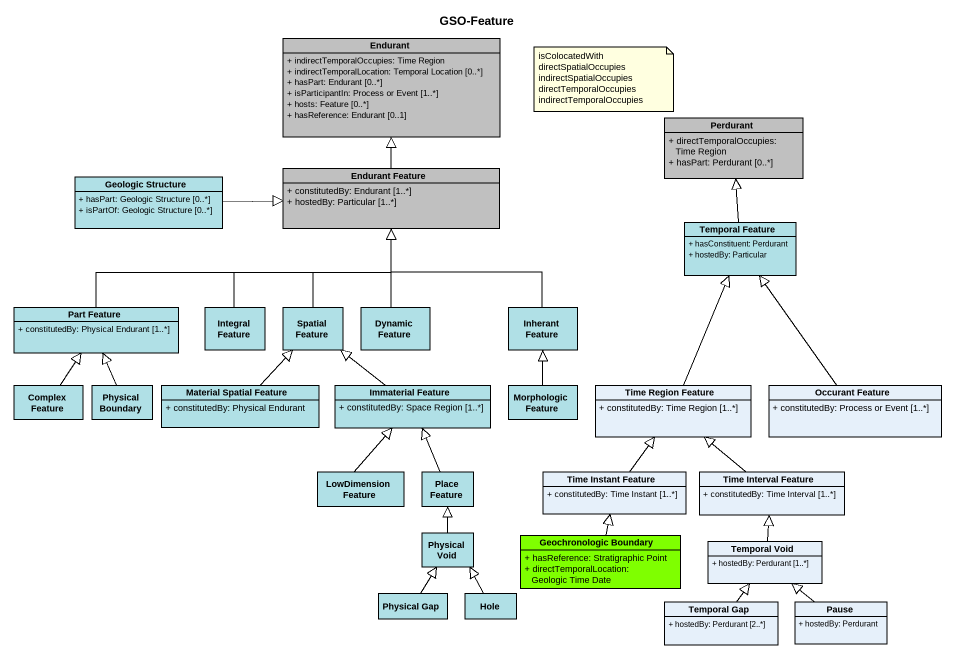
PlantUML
@startuml
title GSO-Feature
hide circle
hide empty members
skinparam classAttributeIconSize 0
class Endurant #C0C0C0 {
  + indirectTemporalOccupies: Time Region
  + indirectTemporalLocation: Temporal Location [0..*]
  + hasPart: Endurant [0..*]
  + isParticipantIn: Process or Event [1..*]
  + hosts: Feature [0..*]
  + hasReference: Endurant [0..1]
}
class Perdurant #C0C0C0 {
  + directTemporalOccupies: Time Region
  + hasPart: Perdurant [0..*]
}
class "Geologic Structure" as Geologic_Structure #B0E0E6 {
  + hasPart: Geologic Structure [0..*]
  + isPartOf: Geologic Structure [0..*]
}
class "Endurant Feature" as Endurant_Feature #C0C0C0 {
  + constitutedBy: Endurant [1..*]
  + hostedBy: Particular [1..*]
}
class "Temporal Feature" as Temporal_Feature #B0E0E6 {
  + hasConstituent: Perdurant
  + hostedBy: Particular
}
class "Part Feature" as Part_Feature #B0E0E6 {
  + constitutedBy: Physical Endurant [1..*]
}
class "Integral Feature" as Integral_Feature #B0E0E6
class "Spatial Feature" as Spatial_Feature #B0E0E6
class "Dynamic Feature" as Dynamic_Feature #B0E0E6
class "Inherant Feature" as Inherant_Feature #B0E0E6
class "Complex Feature" as Complex_Feature #B0E0E6
class "Physical Boundary" as Physical_Boundary #B0E0E6
class "Material Spatial Feature" as Material_Spatial_Feature #B0E0E6 {
  + constitutedBy: Physical Endurant
}
class "Immaterial Feature" as Immaterial_Feature #B0E0E6 {
  + constitutedBy: Space Region [1..*]
}
class "Morphologic Feature" as Morphologic_Feature #B0E0E6
class "Time Region Feature" as Time_Region_Feature {
  + constitutedBy: Time Region [1..*]
}
class "Occurant Feature" as Occurant_Feature {
  + constitutedBy: Process or Event [1..*]
}
class "LowDimension Feature" as LowDimension_Feature #B0E0E6
class "Place Feature" as Place_Feature #B0E0E6
class "Time Instant Feature" as Time_Instant_Feature {
  + constitutedBy: Time Instant [1..*]
}
class "Time Interval Feature" as Time_Interval_Feature {
  + constitutedBy: Time Interval [1..*]
}
class "Physical Void" as Physical_Void #B0E0E6
class "Geochronologic Boundary" as Geochronologic_Boundary #7FFF00 {
  + hasReference: Stratigraphic Point
  + directTemporalLocation: Geologic Time Date
}
class "Temporal Void" as Temporal_Void {
  + hostedBy: Perdurant [1..*]
}
class "Physical Gap" as Physical_Gap #B0E0E6
class Hole #B0E0E6
class "Temporal Gap" as Temporal_Gap {
  + hostedBy: Perdurant [2..*]
}
class Pause {
  + hostedBy: Perdurant
}
Geologic_Structure -right-|> Endurant_Feature
Endurant_Feature -up-|> Endurant
Temporal_Feature -up-|> Perdurant
Part_Feature -right-|> Endurant_Feature
Integral_Feature -up-|> Endurant_Feature
Spatial_Feature -up-|> Endurant_Feature
Dynamic_Feature -up-|> Endurant_Feature
Inherant_Feature -up-|> Endurant_Feature
Complex_Feature -up-|> Part_Feature
Physical_Boundary -up-|> Part_Feature
Material_Spatial_Feature -up-|> Spatial_Feature
Immaterial_Feature -up-|> Spatial_Feature
Morphologic_Feature -up-|> Inherant_Feature
Time_Region_Feature -up-|> Temporal_Feature
Occurant_Feature -up-|> Temporal_Feature
LowDimension_Feature -up-|> Immaterial_Feature
Place_Feature -up-|> Immaterial_Feature
Time_Instant_Feature -up-|> Time_Region_Feature
Time_Interval_Feature -up-|> Time_Region_Feature
Physical_Void -up-|> Place_Feature
Geochronologic_Boundary -up-|> Time_Instant_Feature
Temporal_Void -up-|> Time_Interval_Feature
Physical_Gap -up-|> Physical_Void
Hole -up-|> Physical_Void
Temporal_Gap -up-|> Temporal_Void
Pause -up-|> Temporal_Void
note as N1
  isColocatedWith
  directSpatialOccupies
  indirectSpatialOccupies
  directTemporalOccupies
  indirectTemporalOccupies
end note
@enduml
